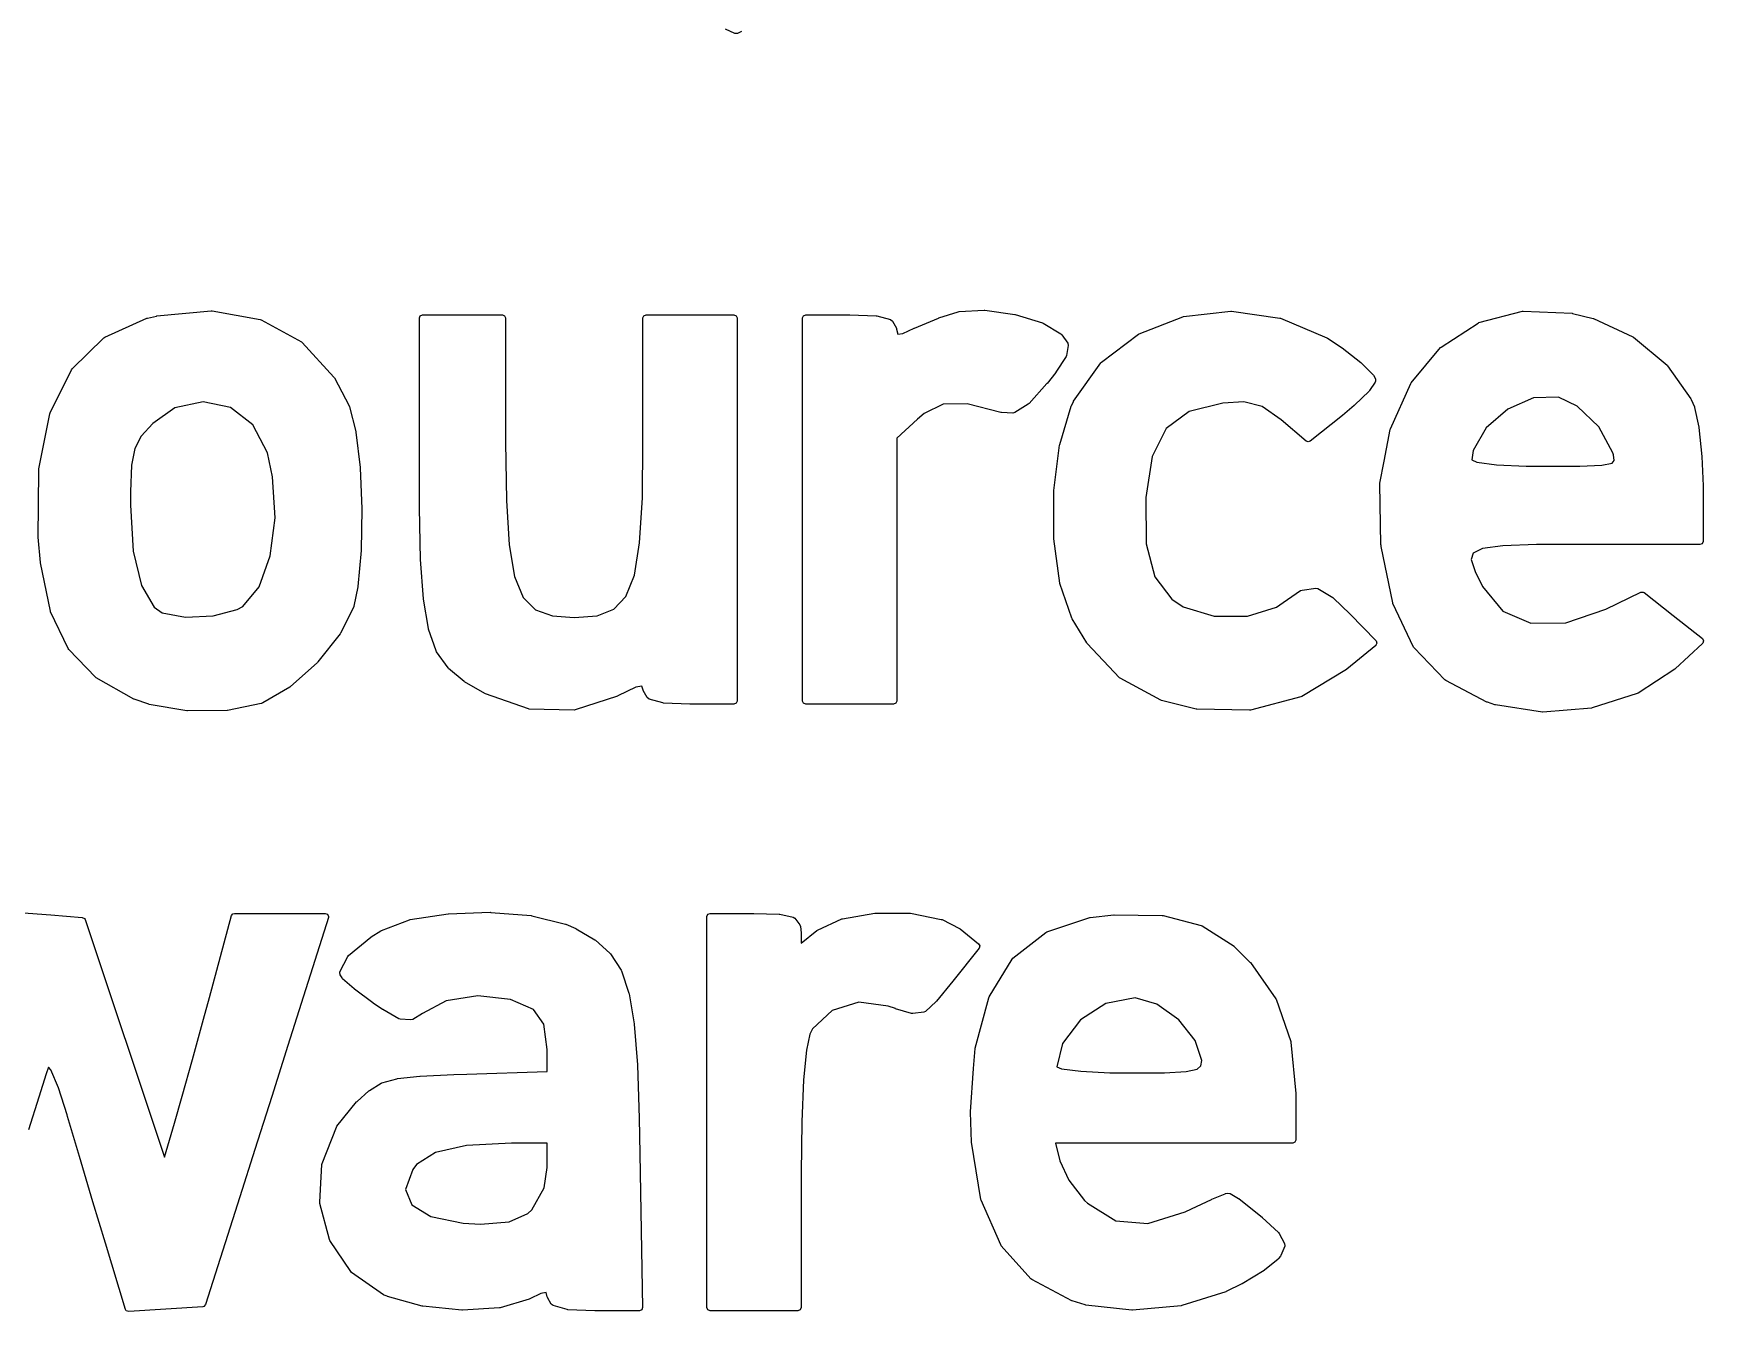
# Model space of a CAD drawing. Header units: inches. Extents: x 1.99 to 4.41, y -4.34 to -2.1.
# Drawn here: x 4.0978 to 4.2014, y -3.0435 to -2.9642 of the extents above; entities that cross this region are included whole.
import ezdxf

# ---------------------------------------------------------------- set-up
doc = ezdxf.new("R2010")
doc.units = ezdxf.units.IN
doc.header["$MEASUREMENT"] = 0
doc.layers.add('BLACK', color=250, linetype='CONTINUOUS')

msp = doc.modelspace()

# ---------------------------------------------------------------- linework, layer by layer
at = {"layer": 'BLACK', "linetype": 'CONTINUOUS'}
for p, q in [((4.14132, -2.96419), (4.14073, -2.96393)), ((4.14133, -2.9642), (4.14132, -2.96419)), ((4.14148, -2.96419), (4.14133, -2.9642)), ((4.14173, -2.96408), (4.14148, -2.96419)), ((4.10489, -2.98185), (4.10545, -2.98172)), ((4.10545, -2.98172), (4.10548, -2.98171)), ((4.10548, -2.98171), (4.10885, -2.98139)), ((4.10885, -2.98139), (4.1089, -2.98139)), ((4.1089, -2.98139), (4.11188, -2.98193)), ((4.12176, -2.98184), (4.12181, -2.9817)), ((4.12181, -2.9817), (4.12195, -2.98164)), ((4.12195, -2.98164), (4.1269, -2.98164)), ((4.1269, -2.98164), (4.12704, -2.9817)), ((4.12704, -2.9817), (4.1271, -2.98184)), ((4.13562, -2.98184), (4.13568, -2.9817)), ((4.13568, -2.9817), (4.13582, -2.98164)), ((4.13582, -2.98164), (4.14126, -2.98164)), ((4.14126, -2.98164), (4.1414, -2.9817)), ((4.1414, -2.9817), (4.14146, -2.98184)), ((4.14552, -2.98184), (4.14558, -2.9817)), ((4.14558, -2.9817), (4.14572, -2.98164)), ((4.14572, -2.98164), (4.14844, -2.98164)), ((4.14844, -2.98164), (4.14845, -2.98164)), ((4.14845, -2.98164), (4.15008, -2.9817)), ((4.15008, -2.9817), (4.15013, -2.98171)), ((4.15013, -2.98171), (4.15097, -2.98194)), ((4.15396, -2.98184), (4.15517, -2.98146)), ((4.15517, -2.98146), (4.15522, -2.98145)), ((4.15522, -2.98145), (4.15678, -2.98136)), ((4.15678, -2.98136), (4.15682, -2.98136)), ((4.15682, -2.98136), (4.15867, -2.98162)), ((4.15867, -2.98162), (4.1587, -2.98162)), ((4.1587, -2.98162), (4.1604, -2.98214)), ((4.16638, -2.98282), (4.16909, -2.98177)), ((4.16909, -2.98177), (4.16914, -2.98175)), ((4.16914, -2.98175), (4.17207, -2.98142)), ((4.17207, -2.98142), (4.17212, -2.98142)), ((4.17212, -2.98142), (4.17512, -2.98185)), ((4.18746, -2.98213), (4.19015, -2.98142)), ((4.19015, -2.98142), (4.19021, -2.98141)), ((4.19021, -2.98141), (4.19323, -2.98155)), ((4.19323, -2.98155), (4.19327, -2.98156)), ((4.19327, -2.98156), (4.19454, -2.98187)), ((4.10224, -2.98304), (4.10485, -2.98186)), ((4.10485, -2.98186), (4.10489, -2.98185)), ((4.11188, -2.98193), (4.11194, -2.98196)), ((4.11194, -2.98196), (4.11444, -2.98332)), ((4.12176, -2.99113), (4.12176, -2.98184)), ((4.1271, -2.98184), (4.1271, -2.98954)), ((4.13562, -2.98954), (4.13562, -2.98184)), ((4.14146, -2.98184), (4.14146, -3.0056)), ((4.14552, -3.0056), (4.14552, -2.98184)), ((4.15097, -2.98194), (4.15109, -2.98203)), ((4.15109, -2.98203), (4.15109, -2.98204)), ((4.15109, -2.98204), (4.15133, -2.98248)), ((4.15133, -2.98248), (4.15135, -2.98254)), ((4.15135, -2.98254), (4.15135, -2.98254)), ((4.15135, -2.98254), (4.15143, -2.98284)), ((4.15143, -2.98284), (4.15174, -2.98281)), ((4.15174, -2.98281), (4.15244, -2.98248)), ((4.15244, -2.98248), (4.15245, -2.98248)), ((4.15245, -2.98248), (4.15394, -2.98185)), ((4.15394, -2.98185), (4.15396, -2.98184)), ((4.1604, -2.98214), (4.16044, -2.98216)), ((4.16044, -2.98216), (4.16154, -2.98282)), ((4.16154, -2.98282), (4.1616, -2.98288)), ((4.16405, -2.98458), (4.16634, -2.98284)), ((4.16634, -2.98284), (4.16638, -2.98282)), ((4.17512, -2.98185), (4.17516, -2.98186)), ((4.17516, -2.98186), (4.17803, -2.98308)), ((4.18512, -2.98365), (4.18741, -2.98216)), ((4.18741, -2.98216), (4.18746, -2.98213)), ((4.19454, -2.98187), (4.19457, -2.98188)), ((4.19457, -2.98188), (4.19701, -2.98301)), ((4.10022, -2.985), (4.10219, -2.98307)), ((4.10219, -2.98307), (4.10224, -2.98304)), ((4.11444, -2.98332), (4.11449, -2.98336)), ((4.11449, -2.98336), (4.11645, -2.98551)), ((4.1616, -2.98288), (4.16196, -2.9834)), ((4.16199, -2.98354), (4.16189, -2.98416)), ((4.16196, -2.9834), (4.16199, -2.98354)), ((4.17803, -2.98308), (4.17806, -2.9831)), ((4.17806, -2.9831), (4.17897, -2.98369)), ((4.17897, -2.98369), (4.17898, -2.9837)), ((4.17898, -2.9837), (4.18014, -2.98461)), ((4.18326, -2.98587), (4.18507, -2.98368)), ((4.18507, -2.98368), (4.18512, -2.98365)), ((4.19701, -2.98301), (4.19705, -2.98303)), ((4.19705, -2.98303), (4.19913, -2.98476)), ((4.16186, -2.98423), (4.16122, -2.9852)), ((4.16189, -2.98416), (4.16186, -2.98423)), ((4.16232, -2.98701), (4.16401, -2.98462)), ((4.16401, -2.98462), (4.16405, -2.98458)), ((4.18014, -2.98461), (4.18015, -2.98463)), ((4.18015, -2.98463), (4.18088, -2.98534)), ((4.19913, -2.98476), (4.19916, -2.9848)), ((4.19916, -2.9848), (4.2006, -2.98686)), ((4.09885, -2.98773), (4.10018, -2.98505)), ((4.10018, -2.98505), (4.10022, -2.985)), ((4.11645, -2.98551), (4.11648, -2.98555)), ((4.11648, -2.98555), (4.1174, -2.9873)), ((4.16067, -2.98591), (4.15956, -2.98715)), ((4.16068, -2.9859), (4.16067, -2.98591)), ((4.16122, -2.98522), (4.16068, -2.9859)), ((4.16122, -2.9852), (4.16122, -2.98522)), ((4.18103, -2.98583), (4.18067, -2.98635)), ((4.18088, -2.98534), (4.18091, -2.98539)), ((4.18091, -2.98539), (4.18104, -2.98562)), ((4.18105, -2.98577), (4.18103, -2.98583)), ((4.18104, -2.98562), (4.18105, -2.98577)), ((4.18197, -2.98871), (4.18323, -2.98591)), ((4.18323, -2.98591), (4.18326, -2.98587)), ((4.16231, -2.98704), (4.16232, -2.98701)), ((4.18065, -2.98638), (4.17974, -2.98725)), ((4.18067, -2.98635), (4.18065, -2.98638)), ((4.19084, -2.9868), (4.18925, -2.9875)), ((4.19239, -2.98676), (4.19084, -2.9868)), ((4.19355, -2.98731), (4.19239, -2.98676)), ((4.2006, -2.98686), (4.20062, -2.9869)), ((4.20062, -2.9869), (4.20082, -2.98736)), ((4.09816, -2.9912), (4.09884, -2.98778)), ((4.09884, -2.98778), (4.09885, -2.98773)), ((4.10658, -2.98742), (4.10522, -2.98838)), ((4.10834, -2.98704), (4.10658, -2.98742)), ((4.11003, -2.9874), (4.10834, -2.98704)), ((4.11143, -2.98847), (4.11003, -2.9874)), ((4.1174, -2.9873), (4.11742, -2.98735)), ((4.11742, -2.98735), (4.11781, -2.98889)), ((4.15305, -2.98777), (4.15265, -2.98811)), ((4.15424, -2.98719), (4.15305, -2.98777)), ((4.15573, -2.98717), (4.15424, -2.98719)), ((4.15781, -2.9877), (4.15573, -2.98717)), ((4.15785, -2.9877), (4.15781, -2.9877)), ((4.15856, -2.98774), (4.15785, -2.9877)), ((4.15868, -2.98771), (4.15856, -2.98774)), ((4.15951, -2.98719), (4.15868, -2.98771)), ((4.15956, -2.98715), (4.15951, -2.98719)), ((4.16146, -2.98968), (4.16218, -2.98731)), ((4.16218, -2.98731), (4.16219, -2.98728)), ((4.16219, -2.98728), (4.16231, -2.98704)), ((4.16948, -2.98764), (4.16806, -2.9887)), ((4.17158, -2.98712), (4.16948, -2.98764)), ((4.17288, -2.98705), (4.17158, -2.98712)), ((4.17401, -2.98733), (4.17288, -2.98705)), ((4.17519, -2.98816), (4.17401, -2.98733)), ((4.179, -2.98788), (4.177, -2.98948)), ((4.17973, -2.98726), (4.179, -2.98788)), ((4.179, -2.98788), (4.179, -2.98788)), ((4.17974, -2.98725), (4.17973, -2.98726)), ((4.18925, -2.9875), (4.18791, -2.98866)), ((4.1949, -2.9886), (4.19355, -2.98731)), ((4.20082, -2.98736), (4.20083, -2.98739)), ((4.20083, -2.98739), (4.2011, -2.98861)), ((4.10522, -2.98838), (4.1045, -2.98917)), ((4.11233, -2.9902), (4.11143, -2.98847)), ((4.11781, -2.98889), (4.11782, -2.98892)), ((4.11782, -2.98892), (4.11808, -2.99112)), ((4.15265, -2.98811), (4.15136, -2.9893)), ((4.16806, -2.9887), (4.1672, -2.99043)), ((4.17675, -2.98948), (4.17519, -2.98816)), ((4.18158, -2.99073), (4.18196, -2.98875)), ((4.18196, -2.98875), (4.18197, -2.98871)), ((4.18791, -2.98866), (4.18711, -2.99007)), ((4.19576, -2.9902), (4.1949, -2.9886)), ((4.2011, -2.98861), (4.2011, -2.98863)), ((4.2011, -2.98863), (4.20129, -2.99043)), ((4.1041, -2.98993), (4.1039, -2.99097)), ((4.1045, -2.98917), (4.1041, -2.98993)), ((4.1271, -2.98954), (4.12715, -2.99317)), ((4.13558, -2.993), (4.13562, -2.98954)), ((4.15136, -2.9893), (4.15136, -3.0056)), ((4.16109, -2.99255), (4.16145, -2.98972)), ((4.16145, -2.98972), (4.16146, -2.98968)), ((4.17686, -2.98952), (4.17675, -2.98948)), ((4.177, -2.98948), (4.17686, -2.98952)), ((4.18711, -2.99007), (4.18702, -2.99065)), ((4.1039, -2.99097), (4.10384, -2.99263)), ((4.11265, -2.9917), (4.11233, -2.9902)), ((4.11808, -2.99112), (4.11808, -2.99114)), ((4.11808, -2.99114), (4.11819, -2.99368)), ((4.12177, -2.99361), (4.12176, -2.99113)), ((4.1672, -2.99043), (4.1668, -2.99298)), ((4.18132, -2.99208), (4.18158, -2.99073)), ((4.18702, -2.99065), (4.18732, -2.99079)), ((4.18732, -2.99079), (4.18854, -2.99094)), ((4.18854, -2.99094), (4.19038, -2.99103)), ((4.19038, -2.99103), (4.19154, -2.99104)), ((4.19154, -2.99104), (4.19372, -2.99104)), ((4.19372, -2.99104), (4.19507, -2.99098)), ((4.19507, -2.99098), (4.19571, -2.99085)), ((4.19571, -2.99085), (4.19585, -2.99069)), ((4.1958, -2.99034), (4.19576, -2.9902)), ((4.19585, -2.99069), (4.1958, -2.99034)), ((4.20129, -2.99043), (4.20129, -2.99044)), ((4.20129, -2.99044), (4.20136, -2.99226)), ((4.09813, -2.99345), (4.09815, -2.99124)), ((4.09815, -2.99124), (4.09816, -2.9912)), ((4.1128, -2.99423), (4.11265, -2.9917)), ((4.18132, -2.99212), (4.18132, -2.99208)), ((4.18138, -2.99591), (4.18132, -2.99212)), ((4.10384, -2.99263), (4.10383, -2.99345)), ((4.12715, -2.99317), (4.12732, -2.99591)), ((4.13541, -2.99579), (4.13558, -2.993)), ((4.16109, -2.99258), (4.16109, -2.99255)), ((4.16109, -2.99553), (4.16109, -2.99258)), ((4.1668, -2.99298), (4.16683, -2.99584)), ((4.20136, -2.99226), (4.20136, -2.99226)), ((4.20136, -2.99226), (4.20136, -2.9957)), ((4.09812, -2.99542), (4.09813, -2.99345)), ((4.10383, -2.99345), (4.10401, -2.9963)), ((4.1125, -2.99659), (4.1128, -2.99423)), ((4.11819, -2.99369), (4.11814, -2.99624)), ((4.11819, -2.99368), (4.11819, -2.99369)), ((4.12183, -2.99682), (4.12177, -2.99361)), ((4.12177, -2.99361), (4.12177, -2.99361)), ((4.09812, -2.99544), (4.09812, -2.99542)), ((4.09825, -2.99701), (4.09812, -2.99544)), ((4.10401, -2.9963), (4.10452, -2.99844)), ((4.11814, -2.99626), (4.11794, -2.9985)), ((4.11814, -2.99624), (4.11814, -2.99626)), ((4.12732, -2.99591), (4.12765, -2.99787)), ((4.13509, -2.99779), (4.13541, -2.99579)), ((4.16109, -2.99555), (4.16109, -2.99553)), ((4.16146, -2.99828), (4.16109, -2.99555)), ((4.16683, -2.99584), (4.16736, -2.9979)), ((4.18139, -2.99593), (4.18138, -2.99591)), ((4.18139, -2.99601), (4.18139, -2.99593)), ((4.1814, -2.99602), (4.18139, -2.99601)), ((4.18211, -2.9995), (4.1814, -2.99602)), ((4.18767, -2.99614), (4.1871, -2.99643)), ((4.18895, -2.99597), (4.18767, -2.99614)), ((4.19103, -2.9959), (4.18895, -2.99597)), ((4.19398, -2.99589), (4.19103, -2.9959)), ((4.20116, -2.99589), (4.19398, -2.99589)), ((4.2013, -2.99584), (4.20116, -2.99589)), ((4.20136, -2.9957), (4.2013, -2.99584)), ((4.09826, -2.99703), (4.09825, -2.99701)), ((4.09887, -3.00002), (4.09826, -2.99703)), ((4.11182, -2.99851), (4.1125, -2.99659)), ((4.122, -2.99927), (4.12183, -2.99682)), ((4.12183, -2.99682), (4.12183, -2.99682)), ((4.1871, -2.99643), (4.18698, -2.99683)), ((4.18698, -2.99683), (4.18722, -2.99757)), ((4.12765, -2.99787), (4.12819, -2.99917)), ((4.13456, -2.99912), (4.13509, -2.99779)), ((4.16147, -2.99831), (4.16146, -2.99828)), ((4.16221, -3.00046), (4.16147, -2.99831)), ((4.16736, -2.9979), (4.16842, -2.99929)), ((4.18722, -2.99757), (4.18768, -2.99849)), ((4.10452, -2.99844), (4.1053, -2.99978)), ((4.11081, -2.99974), (4.11182, -2.99851)), ((4.11793, -2.99852), (4.11769, -2.99971)), ((4.11794, -2.9985), (4.11793, -2.99852)), ((4.122, -2.99929), (4.122, -2.99927)), ((4.12231, -3.00111), (4.122, -2.99929)), ((4.12819, -2.99917), (4.12895, -2.99994)), ((4.13382, -2.99991), (4.13456, -2.99912)), ((4.16842, -2.99929), (4.16911, -2.99975)), ((4.17531, -2.99949), (4.1764, -2.99875)), ((4.1764, -2.99875), (4.17649, -2.99872)), ((4.17649, -2.99872), (4.17734, -2.9986)), ((4.17734, -2.9986), (4.17747, -2.99863)), ((4.17747, -2.99863), (4.1784, -2.99918)), ((4.1784, -2.99918), (4.17843, -2.99921)), ((4.17843, -2.99921), (4.17945, -3.00019)), ((4.18768, -2.99849), (4.18894, -3.00002)), ((4.19532, -2.9999), (4.19749, -2.99885)), ((4.19749, -2.99885), (4.19764, -2.99884)), ((4.19764, -2.99884), (4.1977, -2.99887)), ((4.1977, -2.99887), (4.19951, -3.0003)), ((4.09888, -3.00007), (4.09887, -3.00002)), ((4.09998, -3.00235), (4.09888, -3.00007)), ((4.1053, -2.99978), (4.10581, -3.00013)), ((4.10581, -3.00013), (4.10724, -3.0004)), ((4.10724, -3.0004), (4.10897, -3.00032)), ((4.10897, -3.00032), (4.11046, -2.99993)), ((4.11046, -2.99993), (4.11081, -2.99974)), ((4.11768, -2.99976), (4.11687, -3.0014)), ((4.11769, -2.99971), (4.11768, -2.99976)), ((4.12895, -2.99994), (4.13001, -3.00032)), ((4.13001, -3.00032), (4.13136, -3.00042)), ((4.13136, -3.00042), (4.13278, -3.00031)), ((4.13278, -3.00031), (4.13382, -2.99991)), ((4.16223, -3.0005), (4.16221, -3.00046)), ((4.16911, -2.99975), (4.17104, -3.00034)), ((4.17104, -3.00034), (4.17311, -3.00034)), ((4.17311, -3.00034), (4.1749, -2.99977)), ((4.1749, -2.99977), (4.17531, -2.99949)), ((4.17945, -3.00019), (4.17946, -3.0002)), ((4.17946, -3.0002), (4.18108, -3.00187)), ((4.18212, -2.99955), (4.18211, -2.9995)), ((4.18341, -3.00225), (4.18212, -2.99955)), ((4.18894, -3.00002), (4.19068, -3.00077)), ((4.19284, -3.00074), (4.19532, -2.9999)), ((4.19951, -3.0003), (4.20132, -3.00173)), ((4.11685, -3.00143), (4.11545, -3.00317)), ((4.11687, -3.0014), (4.11685, -3.00143)), ((4.12231, -3.00115), (4.12231, -3.00111)), ((4.1228, -3.00249), (4.12231, -3.00115)), ((4.16314, -3.002), (4.16223, -3.0005)), ((4.19068, -3.00077), (4.19284, -3.00074)), ((4.10001, -3.0024), (4.09998, -3.00235)), ((4.10167, -3.00412), (4.10001, -3.0024)), ((4.12282, -3.00254), (4.1228, -3.00249)), ((4.12353, -3.00354), (4.12282, -3.00254)), ((4.16316, -3.00203), (4.16314, -3.002)), ((4.16517, -3.00416), (4.16316, -3.00203)), ((4.18106, -3.00216), (4.17926, -3.00363)), ((4.18107, -3.00214), (4.18106, -3.00216)), ((4.18113, -3.00201), (4.18107, -3.00214)), ((4.18108, -3.00187), (4.18113, -3.00201)), ((4.18345, -3.0023), (4.18341, -3.00225)), ((4.18535, -3.00429), (4.18345, -3.0023)), ((4.20133, -3.00203), (4.19963, -3.0036)), ((4.20132, -3.00173), (4.20139, -3.00186)), ((4.20135, -3.00201), (4.20133, -3.00203)), ((4.20139, -3.00186), (4.20135, -3.00201)), ((4.11543, -3.0032), (4.11374, -3.00472)), ((4.11545, -3.00317), (4.11543, -3.0032)), ((4.12356, -3.00358), (4.12353, -3.00354)), ((4.12453, -3.00438), (4.12356, -3.00358)), ((4.10172, -3.00416), (4.10167, -3.00412)), ((4.10404, -3.00548), (4.10172, -3.00416)), ((4.12456, -3.0044), (4.12453, -3.00438)), ((4.12582, -3.00514), (4.12456, -3.0044)), ((4.16522, -3.00419), (4.16517, -3.00416)), ((4.16773, -3.00554), (4.16522, -3.00419)), ((4.17924, -3.00365), (4.17647, -3.00532)), ((4.17926, -3.00363), (4.17924, -3.00365)), ((4.1854, -3.00433), (4.18535, -3.00429)), ((4.18795, -3.00566), (4.1854, -3.00433)), ((4.1996, -3.00362), (4.19733, -3.00511)), ((4.19963, -3.0036), (4.1996, -3.00362)), ((4.10407, -3.00549), (4.10404, -3.00548)), ((4.10497, -3.0058), (4.10407, -3.00549)), ((4.11371, -3.00474), (4.11204, -3.00572)), ((4.11374, -3.00472), (4.11371, -3.00474)), ((4.12585, -3.00515), (4.12582, -3.00514)), ((4.12851, -3.00609), (4.12585, -3.00515)), ((4.13403, -3.00529), (4.13141, -3.00615)), ((4.13405, -3.00528), (4.13403, -3.00529)), ((4.13517, -3.00473), (4.13405, -3.00528)), ((4.13554, -3.00468), (4.13517, -3.00473)), ((4.13563, -3.00492), (4.13554, -3.00468)), ((4.13564, -3.00495), (4.13563, -3.00492)), ((4.13588, -3.00539), (4.13564, -3.00495)), ((4.136, -3.00549), (4.13588, -3.00539)), ((4.13588, -3.00539), (4.13588, -3.00539)), ((4.13684, -3.00572), (4.136, -3.00549)), ((4.14146, -3.0056), (4.1414, -3.00574)), ((4.14558, -3.00574), (4.14552, -3.0056)), ((4.15136, -3.0056), (4.1513, -3.00574)), ((4.16777, -3.00556), (4.16773, -3.00554)), ((4.16992, -3.00611), (4.16777, -3.00556)), ((4.17642, -3.00534), (4.17329, -3.00617)), ((4.17647, -3.00532), (4.17642, -3.00534)), ((4.19728, -3.00513), (4.19448, -3.00603)), ((4.19733, -3.00511), (4.19728, -3.00513)), ((4.105, -3.00581), (4.10497, -3.0058)), ((4.10734, -3.0062), (4.105, -3.00581)), ((4.10737, -3.0062), (4.10734, -3.0062)), ((4.10983, -3.00619), (4.10737, -3.0062)), ((4.10986, -3.00619), (4.10983, -3.00619)), ((4.11194, -3.00576), (4.10986, -3.00619)), ((4.11197, -3.00575), (4.11194, -3.00576)), ((4.11201, -3.00574), (4.11197, -3.00575)), ((4.11204, -3.00572), (4.11201, -3.00574)), ((4.12857, -3.0061), (4.12851, -3.00609)), ((4.13135, -3.00616), (4.12857, -3.0061)), ((4.13141, -3.00615), (4.13135, -3.00616)), ((4.13689, -3.00573), (4.13684, -3.00572)), ((4.13853, -3.00579), (4.13689, -3.00573)), ((4.13854, -3.00579), (4.13853, -3.00579)), ((4.14126, -3.00579), (4.13854, -3.00579)), ((4.1414, -3.00574), (4.14126, -3.00579)), ((4.14572, -3.00579), (4.14558, -3.00574)), ((4.15116, -3.00579), (4.14572, -3.00579)), ((4.1513, -3.00574), (4.15116, -3.00579)), ((4.16997, -3.00611), (4.16992, -3.00611)), ((4.17323, -3.00617), (4.16997, -3.00611)), ((4.17329, -3.00617), (4.17323, -3.00617)), ((4.18798, -3.00568), (4.18795, -3.00566)), ((4.18845, -3.00583), (4.18798, -3.00568)), ((4.18848, -3.00583), (4.18845, -3.00583)), ((4.19139, -3.00628), (4.18848, -3.00583)), ((4.19143, -3.00629), (4.19139, -3.00628)), ((4.19444, -3.00604), (4.19143, -3.00629)), ((4.19448, -3.00603), (4.19444, -3.00604)), ((4.09694, -3.01872), (4.09889, -3.01887)), ((4.09889, -3.01887), (4.10085, -3.01902)), ((4.10085, -3.01902), (4.10099, -3.01908)), ((4.10099, -3.01908), (4.10102, -3.01915)), ((4.10874, -3.02399), (4.1101, -3.01891)), ((4.1101, -3.01891), (4.11019, -3.01879)), ((4.11019, -3.01879), (4.11029, -3.01877)), ((4.11029, -3.01877), (4.11592, -3.01877)), ((4.11611, -3.01902), (4.11443, -3.02435)), ((4.11592, -3.01877), (4.11606, -3.01882)), ((4.11606, -3.01882), (4.11612, -3.01896)), ((4.11612, -3.01896), (4.11611, -3.01902)), ((4.12119, -3.01916), (4.12353, -3.01879)), ((4.12353, -3.01879), (4.12355, -3.01879)), ((4.12355, -3.01879), (4.12615, -3.0187)), ((4.12615, -3.0187), (4.12618, -3.01871)), ((4.12618, -3.01871), (4.12869, -3.01891)), ((4.12869, -3.01891), (4.12872, -3.01892)), ((4.12872, -3.01892), (4.13081, -3.01943)), ((4.13958, -3.01896), (4.13964, -3.01882)), ((4.13958, -3.04322), (4.13958, -3.01896)), ((4.13964, -3.01882), (4.13978, -3.01877)), ((4.13978, -3.01877), (4.1425, -3.01877)), ((4.1425, -3.01877), (4.1425, -3.01877)), ((4.1425, -3.01877), (4.14407, -3.01881)), ((4.14407, -3.01881), (4.14411, -3.01881)), ((4.14411, -3.01881), (4.14493, -3.019)), ((4.14493, -3.019), (4.14504, -3.01907)), ((4.14504, -3.01907), (4.14535, -3.01948)), ((4.14644, -3.01981), (4.14794, -3.01911)), ((4.14794, -3.01911), (4.14799, -3.0191)), ((4.14799, -3.0191), (4.15, -3.01875)), ((4.15, -3.01875), (4.15003, -3.01875)), ((4.15003, -3.01875), (4.15218, -3.01876)), ((4.15218, -3.01876), (4.15221, -3.01876)), ((4.15221, -3.01876), (4.15412, -3.01914)), ((4.16066, -3.01991), (4.16332, -3.01903)), ((4.16332, -3.01903), (4.16336, -3.01902)), ((4.16336, -3.01902), (4.16481, -3.01885)), ((4.16481, -3.01885), (4.16483, -3.01885)), ((4.16483, -3.01885), (4.16782, -3.0189)), ((4.16782, -3.0189), (4.16787, -3.0189)), ((4.16787, -3.0189), (4.17023, -3.01952)), ((4.10102, -3.01915), (4.10594, -3.0339)), ((4.11877, -3.02023), (4.11937, -3.01985)), ((4.11937, -3.01985), (4.11941, -3.01983)), ((4.11941, -3.01983), (4.12115, -3.01917)), ((4.12115, -3.01917), (4.12119, -3.01916)), ((4.13081, -3.01943), (4.13084, -3.01944)), ((4.13084, -3.01944), (4.13145, -3.01971)), ((4.13145, -3.01971), (4.13147, -3.01972)), ((4.13147, -3.01972), (4.13264, -3.02042)), ((4.14535, -3.01948), (4.14538, -3.01958)), ((4.14538, -3.01958), (4.14542, -3.01997)), ((4.14542, -3.02061), (4.1464, -3.01984)), ((4.14542, -3.01997), (4.14542, -3.01999)), ((4.14542, -3.01999), (4.14542, -3.02061)), ((4.1464, -3.01984), (4.14644, -3.01981)), ((4.15412, -3.01914), (4.15417, -3.01916)), ((4.15417, -3.01916), (4.15525, -3.01971)), ((4.15525, -3.01971), (4.15529, -3.01973)), ((4.15529, -3.01973), (4.15643, -3.02066)), ((4.15856, -3.02155), (4.1606, -3.01995)), ((4.1606, -3.01995), (4.16066, -3.01991)), ((4.17023, -3.01952), (4.17029, -3.01954)), ((4.17029, -3.01954), (4.17227, -3.02081)), ((4.11736, -3.02138), (4.11875, -3.02025)), ((4.11875, -3.02025), (4.11877, -3.02023)), ((4.13264, -3.02042), (4.13267, -3.02044)), ((4.13267, -3.02044), (4.13356, -3.02123)), ((4.15646, -3.02093), (4.15483, -3.02298)), ((4.15643, -3.02066), (4.1565, -3.02079)), ((4.1565, -3.02079), (4.15646, -3.02093)), ((4.17227, -3.02081), (4.1723, -3.02084)), ((4.1723, -3.02084), (4.17326, -3.02179)), ((4.11683, -3.0224), (4.11731, -3.02145)), ((4.11731, -3.02145), (4.11736, -3.02138)), ((4.13356, -3.02123), (4.1336, -3.02127)), ((4.1336, -3.02127), (4.13426, -3.02229)), ((4.15708, -3.02395), (4.15851, -3.0216)), ((4.15851, -3.0216), (4.15856, -3.02155)), ((4.17326, -3.02179), (4.17329, -3.02181)), ((4.17329, -3.02181), (4.17486, -3.02406)), ((4.11682, -3.02244), (4.11683, -3.0224)), ((4.11684, -3.02259), (4.11682, -3.02244)), ((4.11696, -3.02277), (4.11684, -3.02259)), ((4.11699, -3.02282), (4.11696, -3.02277)), ((4.11771, -3.02346), (4.11699, -3.02282)), ((4.13426, -3.02229), (4.13428, -3.02234)), ((4.13428, -3.02234), (4.13475, -3.02372)), ((4.15483, -3.02298), (4.15383, -3.02422)), ((4.15483, -3.02298), (4.15483, -3.02298)), ((4.10837, -3.02533), (4.10874, -3.02399)), ((4.11772, -3.02347), (4.11771, -3.02346)), ((4.11887, -3.02432), (4.11772, -3.02347)), ((4.12341, -3.02419), (4.12194, -3.02497)), ((4.12537, -3.02388), (4.12341, -3.02419)), ((4.1274, -3.02412), (4.12537, -3.02388)), ((4.12741, -3.02412), (4.1274, -3.02412)), ((4.12882, -3.02473), (4.12741, -3.02412)), ((4.13475, -3.02372), (4.13476, -3.02375)), ((4.13476, -3.02375), (4.13507, -3.02563)), ((4.149, -3.02428), (4.14736, -3.02479)), ((4.15083, -3.02452), (4.149, -3.02428)), ((4.15381, -3.02424), (4.15313, -3.02485)), ((4.15383, -3.02422), (4.15381, -3.02424)), ((4.15621, -3.02712), (4.15706, -3.024)), ((4.15706, -3.024), (4.15708, -3.02395)), ((4.16615, -3.02401), (4.16433, -3.02436)), ((4.16748, -3.0244), (4.16615, -3.02401)), ((4.17486, -3.02406), (4.17488, -3.0241)), ((4.17488, -3.0241), (4.17579, -3.02671)), ((4.10769, -3.02783), (4.10837, -3.02533)), ((4.11443, -3.02435), (4.1136, -3.02696)), ((4.11443, -3.02435), (4.11443, -3.02435)), ((4.11888, -3.02433), (4.11887, -3.02432)), ((4.11947, -3.02473), (4.11888, -3.02433)), ((4.11948, -3.02474), (4.11947, -3.02473)), ((4.12048, -3.02531), (4.11948, -3.02474)), ((4.12056, -3.02533), (4.12048, -3.02531)), ((4.12121, -3.02538), (4.12056, -3.02533)), ((4.12194, -3.02497), (4.12134, -3.02535)), ((4.12948, -3.02564), (4.12882, -3.02473)), ((4.14736, -3.02479), (4.14614, -3.02594)), ((4.15127, -3.02468), (4.15083, -3.02452)), ((4.15128, -3.02469), (4.15127, -3.02468)), ((4.15227, -3.02498), (4.15128, -3.02469)), ((4.15235, -3.02499), (4.15227, -3.02498)), ((4.15303, -3.0249), (4.15235, -3.02499)), ((4.15313, -3.02485), (4.15303, -3.0249)), ((4.16433, -3.02436), (4.16274, -3.02538)), ((4.16884, -3.02538), (4.16748, -3.0244)), ((4.12134, -3.02535), (4.12121, -3.02538)), ((4.12967, -3.02722), (4.12948, -3.02564)), ((4.13507, -3.02563), (4.13508, -3.02565)), ((4.13508, -3.02565), (4.13527, -3.02817)), ((4.14597, -3.02627), (4.14575, -3.02725)), ((4.14614, -3.02594), (4.14597, -3.02627)), ((4.16274, -3.02538), (4.16164, -3.02685)), ((4.16987, -3.02665), (4.16884, -3.02538)), ((4.1136, -3.02696), (4.1126, -3.03012)), ((4.1136, -3.02696), (4.1136, -3.02696)), ((4.12968, -3.02858), (4.12967, -3.02722)), ((4.14575, -3.02725), (4.14558, -3.0291)), ((4.15612, -3.02839), (4.15621, -3.02716)), ((4.15621, -3.02716), (4.15621, -3.02712)), ((4.16164, -3.02685), (4.16129, -3.02829)), ((4.17027, -3.0279), (4.16987, -3.02665)), ((4.17579, -3.02671), (4.1758, -3.02675)), ((4.1758, -3.02675), (4.17611, -3.02995)), ((4.09876, -3.0283), (4.09861, -3.02873)), ((4.0989, -3.02848), (4.09876, -3.0283)), ((4.10705, -3.0301), (4.10769, -3.02783)), ((4.13527, -3.02817), (4.13527, -3.02818)), ((4.13527, -3.02818), (4.13539, -3.03148)), ((4.15593, -3.03108), (4.15612, -3.02839)), ((4.16129, -3.02829), (4.16157, -3.02841)), ((4.16157, -3.02841), (4.16277, -3.02856)), ((4.16931, -3.02858), (4.16999, -3.02843)), ((4.16999, -3.02843), (4.17022, -3.02822)), ((4.17022, -3.02822), (4.17027, -3.0279)), ((4.09861, -3.02873), (4.09815, -3.03017)), ((4.09937, -3.02959), (4.0989, -3.02848)), ((4.11865, -3.02975), (4.11938, -3.02931)), ((4.11938, -3.02931), (4.11942, -3.02929)), ((4.11942, -3.02929), (4.12036, -3.02903)), ((4.12036, -3.02903), (4.1204, -3.02902)), ((4.1204, -3.02902), (4.12179, -3.02887)), ((4.12179, -3.02887), (4.1218, -3.02887)), ((4.1218, -3.02887), (4.12388, -3.02877)), ((4.12388, -3.02877), (4.1247, -3.02875)), ((4.12388, -3.02877), (4.12388, -3.02877)), ((4.1247, -3.02875), (4.12968, -3.02858)), ((4.1247, -3.02875), (4.1247, -3.02875)), ((4.14558, -3.0291), (4.14546, -3.03169)), ((4.16277, -3.02856), (4.16456, -3.02865)), ((4.16456, -3.02865), (4.16577, -3.02867)), ((4.16577, -3.02867), (4.16795, -3.02865)), ((4.16795, -3.02865), (4.16931, -3.02858)), ((4.09815, -3.03017), (4.09752, -3.0322)), ((4.09991, -3.03127), (4.09937, -3.02959)), ((4.10657, -3.03178), (4.10705, -3.0301)), ((4.1126, -3.03012), (4.11155, -3.03341)), ((4.1126, -3.03012), (4.1126, -3.03012)), ((4.11664, -3.03197), (4.11786, -3.03045)), ((4.11786, -3.03045), (4.11789, -3.03043)), ((4.11789, -3.03043), (4.11862, -3.02977)), ((4.11862, -3.02977), (4.11865, -3.02975)), ((4.17611, -3.02995), (4.17611, -3.02997)), ((4.17611, -3.02997), (4.17611, -3.03023)), ((4.17611, -3.03023), (4.17611, -3.03023)), ((4.17611, -3.03023), (4.17611, -3.03283)), ((4.09994, -3.03136), (4.09991, -3.03127)), ((4.09994, -3.03137), (4.09994, -3.03136)), ((4.10067, -3.03385), (4.09994, -3.03137)), ((4.13539, -3.03148), (4.13539, -3.03148)), ((4.13539, -3.03148), (4.13543, -3.03369)), ((4.15593, -3.0311), (4.15593, -3.03108)), ((4.156, -3.03295), (4.15593, -3.0311)), ((4.10594, -3.0339), (4.10657, -3.03178)), ((4.11572, -3.03428), (4.11661, -3.03202)), ((4.11661, -3.03202), (4.11664, -3.03197)), ((4.14546, -3.03169), (4.14542, -3.03487)), ((4.11155, -3.03341), (4.11062, -3.03635)), ((4.11155, -3.03341), (4.11155, -3.03341)), ((4.12276, -3.0336), (4.12158, -3.03435)), ((4.12468, -3.03316), (4.12276, -3.0336)), ((4.12747, -3.03302), (4.12468, -3.03316)), ((4.12968, -3.03302), (4.12747, -3.03302)), ((4.12968, -3.03454), (4.12968, -3.03302)), ((4.156, -3.03297), (4.156, -3.03295)), ((4.15658, -3.03651), (4.156, -3.03297)), ((4.17591, -3.03302), (4.1612, -3.03302)), ((4.1612, -3.03302), (4.16146, -3.03412)), ((4.17605, -3.03296), (4.17591, -3.03302)), ((4.17611, -3.03283), (4.17605, -3.03296)), ((4.10151, -3.03667), (4.10067, -3.03385)), ((4.10067, -3.03385), (4.10067, -3.03385)), ((4.11562, -3.03589), (4.11571, -3.03434)), ((4.11571, -3.03434), (4.11572, -3.03428)), ((4.12134, -3.03465), (4.1209, -3.03589)), ((4.12158, -3.03435), (4.12134, -3.03465)), ((4.1295, -3.03579), (4.12968, -3.03454)), ((4.13543, -3.03369), (4.13543, -3.03369)), ((4.13543, -3.03369), (4.13559, -3.04322)), ((4.16146, -3.03412), (4.16202, -3.03532)), ((4.14542, -3.03487), (4.14542, -3.03487)), ((4.14542, -3.03487), (4.14542, -3.03532)), ((4.14542, -3.03532), (4.14542, -3.04322)), ((4.16202, -3.03532), (4.163, -3.03657)), ((4.10228, -3.03922), (4.10151, -3.03667)), ((4.10151, -3.03667), (4.10151, -3.03667)), ((4.11062, -3.03635), (4.10849, -3.04303)), ((4.11062, -3.03635), (4.11062, -3.03635)), ((4.11557, -3.03669), (4.11562, -3.03589)), ((4.11558, -3.03676), (4.11557, -3.03669)), ((4.1209, -3.03589), (4.12128, -3.03685)), ((4.12873, -3.03716), (4.1295, -3.03579)), ((4.1566, -3.03655), (4.15658, -3.03651)), ((4.1578, -3.03933), (4.1566, -3.03655)), ((4.163, -3.03657), (4.16319, -3.03675)), ((4.16964, -3.0371), (4.17088, -3.03651)), ((4.17088, -3.03651), (4.17089, -3.0365)), ((4.17089, -3.0365), (4.17172, -3.03616)), ((4.17172, -3.03616), (4.17175, -3.03615)), ((4.17175, -3.03615), (4.17189, -3.03612)), ((4.17189, -3.03612), (4.17204, -3.03614)), ((4.17204, -3.03614), (4.17254, -3.03645)), ((4.17254, -3.03645), (4.17256, -3.03646)), ((4.17256, -3.03646), (4.17352, -3.03721)), ((4.11618, -3.039), (4.11558, -3.03676)), ((4.12128, -3.03685), (4.12246, -3.03758)), ((4.12246, -3.03758), (4.12447, -3.03799)), ((4.12732, -3.0379), (4.12848, -3.03738)), ((4.12848, -3.03738), (4.12873, -3.03716)), ((4.16319, -3.03675), (4.16494, -3.03783)), ((4.16692, -3.03801), (4.16925, -3.03729)), ((4.16925, -3.03729), (4.16964, -3.0371)), ((4.16964, -3.0371), (4.16964, -3.0371)), ((4.17352, -3.03721), (4.17353, -3.03721)), ((4.17353, -3.03721), (4.17402, -3.03762)), ((4.17402, -3.03762), (4.17402, -3.03763)), ((4.17402, -3.03763), (4.17503, -3.03857)), ((4.12447, -3.03799), (4.12554, -3.03804)), ((4.12554, -3.03804), (4.12732, -3.0379)), ((4.16494, -3.03783), (4.16692, -3.03801)), ((4.17503, -3.03857), (4.17507, -3.03862)), ((4.17507, -3.03862), (4.17541, -3.03924)), ((4.10352, -3.04333), (4.10228, -3.03922)), ((4.10228, -3.03922), (4.10228, -3.03922)), ((4.11621, -3.03906), (4.11618, -3.039)), ((4.1175, -3.04099), (4.11621, -3.03906)), ((4.15784, -3.03939), (4.1578, -3.03933)), ((4.15968, -3.04143), (4.15784, -3.03939)), ((4.17542, -3.03941), (4.17518, -3.03998)), ((4.17541, -3.03924), (4.17542, -3.03939)), ((4.17542, -3.03939), (4.17542, -3.03941)), ((4.175, -3.04021), (4.17417, -3.0409)), ((4.17503, -3.04018), (4.175, -3.04021)), ((4.17516, -3.04003), (4.17503, -3.04018)), ((4.17518, -3.03998), (4.17516, -3.04003)), ((4.11755, -3.04104), (4.1175, -3.04099)), ((4.11952, -3.04242), (4.11755, -3.04104)), ((4.15973, -3.04147), (4.15968, -3.04143)), ((4.16221, -3.0428), (4.15973, -3.04147)), ((4.17276, -3.04175), (4.17179, -3.04223)), ((4.17277, -3.04174), (4.17276, -3.04175)), ((4.17415, -3.04091), (4.17277, -3.04174)), ((4.17417, -3.0409), (4.17415, -3.04091)), ((4.11956, -3.04244), (4.11952, -3.04242)), ((4.11975, -3.04252), (4.11956, -3.04244)), ((4.11977, -3.04253), (4.11975, -3.04252)), ((4.12193, -3.04314), (4.11977, -3.04253)), ((4.12857, -3.04269), (4.12677, -3.04323)), ((4.1286, -3.04268), (4.12857, -3.04269)), ((4.12929, -3.04235), (4.1286, -3.04268)), ((4.12961, -3.04229), (4.12929, -3.04235)), ((4.12968, -3.04256), (4.12961, -3.04229)), ((4.1297, -3.0426), (4.12968, -3.04256)), ((4.12993, -3.04301), (4.1297, -3.0426)), ((4.16224, -3.04281), (4.16221, -3.0428)), ((4.16305, -3.04305), (4.16224, -3.04281)), ((4.17176, -3.04225), (4.16904, -3.0431)), ((4.17179, -3.04223), (4.17176, -3.04225)), ((4.10358, -3.04342), (4.10352, -3.04333)), ((4.10373, -3.04347), (4.10358, -3.04342)), ((4.10602, -3.04332), (4.10373, -3.04347)), ((4.10832, -3.04317), (4.10602, -3.04332)), ((4.10839, -3.04315), (4.10832, -3.04317)), ((4.10849, -3.04303), (4.10839, -3.04315)), ((4.12196, -3.04314), (4.12193, -3.04314)), ((4.12439, -3.04338), (4.12196, -3.04314)), ((4.12442, -3.04338), (4.12439, -3.04338)), ((4.12673, -3.04324), (4.12442, -3.04338)), ((4.12677, -3.04323), (4.12673, -3.04324)), ((4.13004, -3.0431), (4.12993, -3.04301)), ((4.12993, -3.04301), (4.12993, -3.04301)), ((4.13091, -3.04334), (4.13004, -3.0431)), ((4.13095, -3.04335), (4.13091, -3.04334)), ((4.13263, -3.04342), (4.13095, -3.04335)), ((4.13264, -3.04342), (4.13263, -3.04342)), ((4.1354, -3.04342), (4.13264, -3.04342)), ((4.13554, -3.04336), (4.1354, -3.04342)), ((4.1354, -3.04342), (4.1354, -3.04342)), ((4.13559, -3.04322), (4.13554, -3.04336)), ((4.13964, -3.04336), (4.13958, -3.04322)), ((4.13978, -3.04342), (4.13964, -3.04336)), ((4.14522, -3.04342), (4.13978, -3.04342)), ((4.14536, -3.04336), (4.14522, -3.04342)), ((4.14542, -3.04322), (4.14536, -3.04336)), ((4.16308, -3.04306), (4.16305, -3.04305)), ((4.16594, -3.04338), (4.16308, -3.04306)), ((4.16598, -3.04338), (4.16594, -3.04338)), ((4.169, -3.04311), (4.16598, -3.04338)), ((4.16904, -3.0431), (4.169, -3.04311))]:
    msp.add_line(p, q, dxfattribs=at)

doc.saveas('drawing.dxf')
